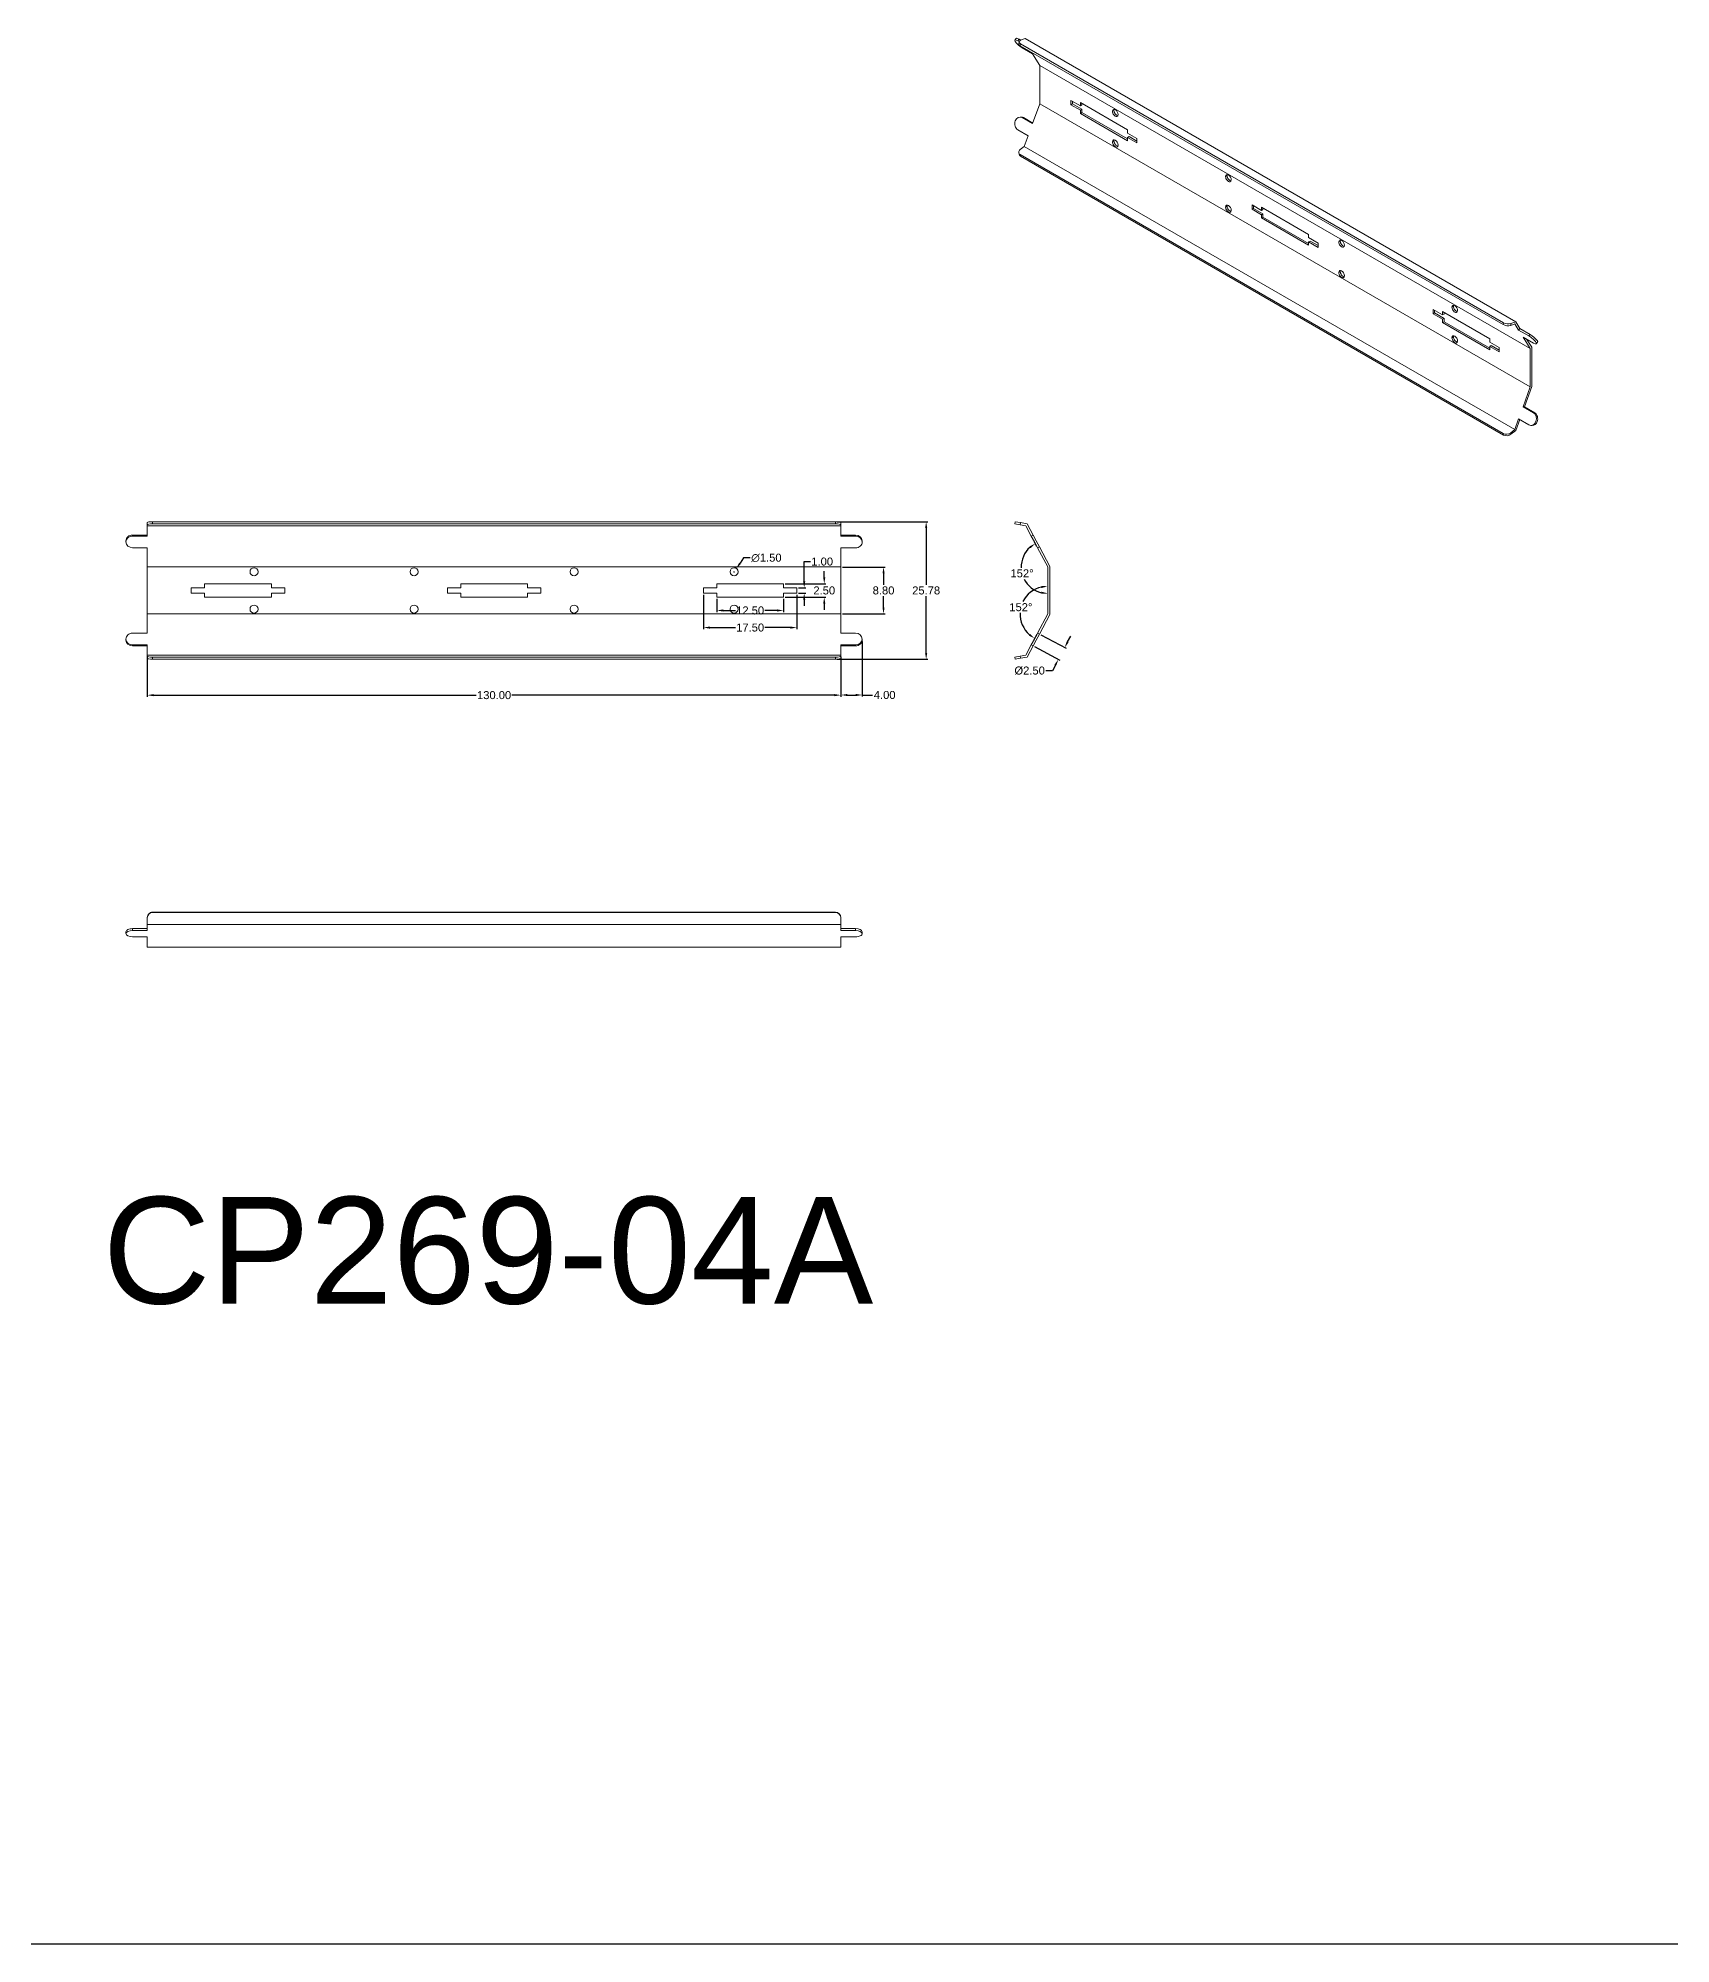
# Model space of a CAD drawing. Header units: millimetres. Extents: x 1920 to 4820, y 310 to 2320.
# Drawn here: x 4117.9 to 4423.9, y 1790 to 2147.2 of the extents above; entities that cross this region are included whole.
import ezdxf

# ---------------------------------------------------------------- set-up
doc = ezdxf.new("R2010")
doc.units = ezdxf.units.MM
doc.layers.add('core', color=7, linetype='Continuous', lineweight=20)
doc.layers.add('dim', color=82, linetype='Continuous', lineweight=9)
doc.styles.get("Standard").update_dxf_attribs({"font": 'arial.ttf'})
doc.dimstyles.new('副本 Standard', dxfattribs={"dimscale": 0.6, "dimtxt": 0.18, "dimasz": 0.18, "dimexe": 0.18, "dimexo": 0.0625, "dimgap": 0.09, "dimtad": 0, "dimtih": 1, "dimtoh": 1, "dimzin": 0, "dimdsep": 46, "dimtxsty": 'Standard', "dimcen": 0.09, "dimadec": 0, "dimazin": 0, "dimtfac": 1, "dimtofl": 0, "dimtmove": 0, "dimatfit": 3, "dimfxl": 0, "dimtolj": 1, "dimtzin": 0, "dimarcsym": 0})

# ---------------------------------------------------------------- blocks, each defined once
blk = doc.blocks.new('*D91')
at = {"layer": 'Defpoints', "color": 0, "transparency": 16777216}
for p in [(4268.36, 2048.06), (4268.36, 2039.26), (4276.36, 2039.26)]:
    blk.add_point(p, dxfattribs=at)
at = {"layer": 'dim', "color": 0, "lineweight": -2, "transparency": 16777216}
for p, q in [((4268.66, 2048.06), (4276.66, 2048.06)), ((4276.36, 2046.86), (4276.36, 2044.73)), ((4276.36, 2040.46), (4276.36, 2042.6)), ((4268.66, 2039.26), (4276.66, 2039.26))]:
    blk.add_line(p, q, dxfattribs=at)
at = {"layer": 'dim', "color": 0, "transparency": 16777216}
for points in [[(4276.16, 2046.86), (4276.56, 2046.86), (4276.36, 2048.06)], [(4276.16, 2040.46), (4276.56, 2040.46), (4276.36, 2039.26)]]:
    blk.add_solid(points, dxfattribs=at)
at = {"layer": 'dim', "color": 0, "transparency": 16777216, "insert": (4276.36, 2043.66), "char_height": 1.5, "attachment_point": 5}
blk.add_mtext('\\A1;8.80', dxfattribs=at)
blk = doc.blocks.new('*D92')
at = {"layer": 'Defpoints', "color": 0, "transparency": 16777216}
for p in [(4267.36, 2056.55), (4267.36, 2030.77), (4284.35, 2030.77)]:
    blk.add_point(p, dxfattribs=at)
at = {"layer": 'dim', "color": 0, "lineweight": -2, "transparency": 16777216}
for p, q in [((4267.66, 2056.55), (4284.65, 2056.55)), ((4284.35, 2055.35), (4284.35, 2044.73)), ((4284.35, 2031.97), (4284.35, 2042.6)), ((4267.66, 2030.77), (4284.65, 2030.77))]:
    blk.add_line(p, q, dxfattribs=at)
at = {"layer": 'dim', "color": 0, "transparency": 16777216}
for points in [[(4284.15, 2055.35), (4284.55, 2055.35), (4284.35, 2056.55)], [(4284.15, 2031.97), (4284.55, 2031.97), (4284.35, 2030.77)]]:
    blk.add_solid(points, dxfattribs=at)
at = {"layer": 'dim', "color": 0, "transparency": 16777216, "insert": (4284.35, 2043.66), "char_height": 1.5, "attachment_point": 5}
blk.add_mtext('\\A1;25.78', dxfattribs=at)
blk = doc.blocks.new('*D93')
at = {"layer": 'Defpoints', "color": 0, "transparency": 16777216}
for p in [(4138.36, 2031.53), (4268.36, 2031.53), (4268.36, 2024.04)]:
    blk.add_point(p, dxfattribs=at)
at = {"layer": 'dim', "color": 0, "lineweight": -2, "transparency": 16777216}
for p, q in [((4138.36, 2031.23), (4138.36, 2023.74)), ((4268.36, 2031.23), (4268.36, 2023.74)), ((4139.56, 2024.04), (4200.02, 2024.04)), ((4267.16, 2024.04), (4206.7, 2024.04))]:
    blk.add_line(p, q, dxfattribs=at)
at = {"layer": 'dim', "color": 0, "transparency": 16777216}
for points in [[(4139.56, 2024.24), (4139.56, 2023.84), (4138.36, 2024.04)], [(4267.16, 2024.24), (4267.16, 2023.84), (4268.36, 2024.04)]]:
    blk.add_solid(points, dxfattribs=at)
at = {"layer": 'dim', "color": 0, "transparency": 16777216, "insert": (4203.36, 2024.04), "char_height": 1.5, "attachment_point": 5}
blk.add_mtext('\\A1;130.00', dxfattribs=at)
blk = doc.blocks.new('*D94')
at = {"layer": 'Defpoints', "color": 0, "transparency": 16777216}
for p in [(4272.36, 2034.37), (4268.36, 2031.53), (4268.36, 2024.07)]:
    blk.add_point(p, dxfattribs=at)
at = {"layer": 'dim', "color": 0, "lineweight": -2, "transparency": 16777216}
for p, q in [((4272.36, 2034.07), (4272.36, 2023.77)), ((4268.36, 2031.23), (4268.36, 2023.77)), ((4269.56, 2024.07), (4271.16, 2024.07)), ((4272.36, 2024.07), (4274.29, 2024.07))]:
    blk.add_line(p, q, dxfattribs=at)
at = {"layer": 'dim', "color": 0, "transparency": 16777216}
for points in [[(4269.56, 2024.27), (4269.56, 2023.87), (4268.36, 2024.07)], [(4271.16, 2024.27), (4271.16, 2023.87), (4272.36, 2024.07)]]:
    blk.add_solid(points, dxfattribs=at)
at = {"layer": 'dim', "color": 0, "transparency": 16777216, "insert": (4276.57, 2024.07), "char_height": 1.5, "attachment_point": 5}
blk.add_mtext('\\A1;4.00', dxfattribs=at)
blk = doc.blocks.new('*D95')
at = {"layer": 'Defpoints', "color": 0, "transparency": 16777216}
for p in [(4248.78, 2047.78), (4247.93, 2046.54)]:
    blk.add_point(p, dxfattribs=at)
at = {"layer": 'dim', "color": 0, "lineweight": -2, "transparency": 16777216}
for p, q in [((4248.3, 2047.16), (4248.41, 2047.16)), ((4248.36, 2047.11), (4248.36, 2047.22)), ((4250.14, 2049.76), (4249.46, 2048.77)), ((4251.34, 2049.76), (4250.14, 2049.76))]:
    blk.add_line(p, q, dxfattribs=at)
blk.add_arc((4248.36, 2047.16), 0.75, 22.9069, 78.4335, dxfattribs=at)
at = {"layer": 'dim', "color": 0, "transparency": 16777216}
blk.add_solid([(4249.3, 2048.88), (4249.63, 2048.66), (4248.78, 2047.78)], dxfattribs=at)
at = {"layer": 'dim', "color": 0, "transparency": 16777216, "insert": (4254.4, 2049.76), "char_height": 1.5, "attachment_point": 5}
blk.add_mtext('\\A1;∅1.50', dxfattribs=at)
blk = doc.blocks.new('*D96')
at = {"layer": 'Defpoints', "color": 0, "transparency": 16777216}
for p in [(4242.61, 2043.16), (4260.11, 2043.16), (4260.11, 2036.71)]:
    blk.add_point(p, dxfattribs=at)
at = {"layer": 'dim', "color": 0, "lineweight": -2, "transparency": 16777216}
for p, q in [((4242.61, 2042.86), (4242.61, 2036.41)), ((4260.11, 2042.86), (4260.11, 2036.41)), ((4243.81, 2036.71), (4248.6, 2036.71)), ((4258.91, 2036.71), (4254.12, 2036.71))]:
    blk.add_line(p, q, dxfattribs=at)
at = {"layer": 'dim', "color": 0, "transparency": 16777216}
for points in [[(4243.81, 2036.91), (4243.81, 2036.51), (4242.61, 2036.71)], [(4258.91, 2036.91), (4258.91, 2036.51), (4260.11, 2036.71)]]:
    blk.add_solid(points, dxfattribs=at)
at = {"layer": 'dim', "color": 0, "transparency": 16777216, "insert": (4251.36, 2036.71), "char_height": 1.5, "attachment_point": 5}
blk.add_mtext('\\A1;17.50', dxfattribs=at)
blk = doc.blocks.new('*D97')
at = {"layer": 'Defpoints', "color": 0, "transparency": 16777216}
for p in [(4245.11, 2042.41), (4257.61, 2042.41), (4257.61, 2039.91)]:
    blk.add_point(p, dxfattribs=at)
at = {"layer": 'dim', "color": 0, "lineweight": -2, "transparency": 16777216}
for p, q in [((4245.11, 2042.11), (4245.11, 2039.61)), ((4246.31, 2039.91), (4248.6, 2039.91)), ((4256.41, 2039.91), (4254.12, 2039.91)), ((4257.61, 2042.11), (4257.61, 2039.61))]:
    blk.add_line(p, q, dxfattribs=at)
at = {"layer": 'dim', "color": 0, "transparency": 16777216}
for points in [[(4246.31, 2040.11), (4246.31, 2039.71), (4245.11, 2039.91)], [(4256.41, 2040.11), (4256.41, 2039.71), (4257.61, 2039.91)]]:
    blk.add_solid(points, dxfattribs=at)
at = {"layer": 'dim', "color": 0, "transparency": 16777216, "insert": (4251.36, 2039.91), "char_height": 1.5, "attachment_point": 5}
blk.add_mtext('\\A1;12.50', dxfattribs=at)
blk = doc.blocks.new('*D98')
at = {"layer": 'Defpoints', "color": 0, "transparency": 16777216}
for p in [(4257.61, 2044.91), (4257.61, 2042.41), (4265.25, 2042.41)]:
    blk.add_point(p, dxfattribs=at)
at = {"layer": 'dim', "color": 0, "lineweight": -2, "transparency": 16777216}
for p, q in [((4265.25, 2046.11), (4265.25, 2047.31)), ((4257.91, 2044.91), (4265.54, 2044.91)), ((4257.91, 2042.41), (4265.54, 2042.41)), ((4265.25, 2041.21), (4265.25, 2040.01))]:
    blk.add_line(p, q, dxfattribs=at)
at = {"layer": 'dim', "color": 0, "transparency": 16777216}
for points in [[(4265.05, 2046.11), (4265.45, 2046.11), (4265.25, 2044.91)], [(4265.05, 2041.21), (4265.45, 2041.21), (4265.25, 2042.41)]]:
    blk.add_solid(points, dxfattribs=at)
at = {"layer": 'dim', "color": 0, "transparency": 16777216, "insert": (4265.25, 2043.66), "char_height": 1.5, "attachment_point": 5}
blk.add_mtext('\\A1;2.50', dxfattribs=at)
blk = doc.blocks.new('*D99')
at = {"layer": 'Defpoints', "color": 0, "transparency": 16777216}
for p in [(4260.11, 2044.16), (4260.11, 2043.16), (4261.49, 2043.16)]:
    blk.add_point(p, dxfattribs=at)
at = {"layer": 'dim', "color": 0, "lineweight": -2, "transparency": 16777216}
for p, q in [((4261.49, 2045.36), (4261.49, 2049.07)), ((4261.49, 2049.07), (4262.69, 2049.07)), ((4260.41, 2044.16), (4261.79, 2044.16)), ((4260.41, 2043.16), (4261.79, 2043.16)), ((4261.49, 2041.96), (4261.49, 2040.76))]:
    blk.add_line(p, q, dxfattribs=at)
at = {"layer": 'dim', "color": 0, "transparency": 16777216}
for points in [[(4261.29, 2045.36), (4261.69, 2045.36), (4261.49, 2044.16)], [(4261.29, 2041.96), (4261.69, 2041.96), (4261.49, 2043.16)]]:
    blk.add_solid(points, dxfattribs=at)
at = {"layer": 'dim', "color": 0, "transparency": 16777216, "insert": (4264.86, 2049.07), "char_height": 1.5, "attachment_point": 5}
blk.add_mtext('\\A1;1.00', dxfattribs=at)
blk = doc.blocks.new('*D100')
at = {"layer": 'Defpoints', "color": 0, "transparency": 16777216}
for p in [(4305.22, 2051.66), (4302.27, 2049.04), (4307.14, 2048.06), (4307.14, 2048.06), (4307.14, 2039.26)]:
    blk.add_point(p, dxfattribs=at)
at = {"layer": 'dim', "color": 0, "lineweight": -2, "transparency": 16777216}
blk.add_line((4305.08, 2051.93), (4304.66, 2052.71), dxfattribs=at)
for start, end in [(131.8772, 181.5672), (207.1611, 256.1228)]:
    blk.add_arc((4307.14, 2048.06), 4.97, start, end, dxfattribs=at)
at = {"layer": 'dim', "color": 0, "transparency": 16777216}
for points in [[(4303.71, 2051.92), (4303.94, 2051.6), (4304.8, 2052.45)], [(4305.97, 2043.44), (4305.92, 2043.04), (4307.14, 2043.1)]]:
    blk.add_solid(points, dxfattribs=at)
at = {"layer": 'dim', "color": 0, "transparency": 16777216, "insert": (4302.32, 2046.86), "char_height": 1.5, "attachment_point": 5}
blk.add_mtext('\\A1;152°', dxfattribs=at)
blk = doc.blocks.new('*D101')
at = {"layer": 'Defpoints', "color": 0, "transparency": 16777216}
for p in [(4307.14, 2048.06), (4303.13, 2042.55), (4307.14, 2039.26), (4307.14, 2039.26), (4305.22, 2035.66)]:
    blk.add_point(p, dxfattribs=at)
at = {"layer": 'dim', "color": 0, "lineweight": -2, "transparency": 16777216}
blk.add_line((4305.08, 2035.4), (4304.56, 2034.42), dxfattribs=at)
for start, end in [(103.2875, 153.4218), (177.9126, 228.7125)]:
    blk.add_arc((4307.14, 2039.26), 5.19, start, end, dxfattribs=at)
at = {"layer": 'dim', "color": 0, "transparency": 16777216}
for points in [[(4305.92, 2044.51), (4305.97, 2044.11), (4307.14, 2044.45)], [(4303.83, 2035.53), (4303.6, 2035.2), (4304.7, 2034.68)]]:
    blk.add_solid(points, dxfattribs=at)
at = {"layer": 'dim', "color": 0, "transparency": 16777216, "insert": (4302.1, 2040.52), "char_height": 1.5, "attachment_point": 5}
blk.add_mtext('\\A1;152°', dxfattribs=at)
blk = doc.blocks.new('*D102')
at = {"layer": 'Defpoints', "color": 0, "transparency": 16777216}
for p in [(4304.4, 2033.27), (4305.58, 2035.47), (4309.14, 2030.75)]:
    blk.add_point(p, dxfattribs=at)
at = {"layer": 'dim', "color": 0, "lineweight": -2, "transparency": 16777216}
for p, q in [((4304.67, 2033.13), (4309.4, 2030.61)), ((4305.84, 2035.33), (4310.57, 2032.82)), ((4310.87, 2034.02), (4311.44, 2035.08)), ((4308.57, 2029.69), (4308.01, 2028.63)), ((4308.01, 2028.63), (4306.81, 2028.63))]:
    blk.add_line(p, q, dxfattribs=at)
at = {"layer": 'dim', "color": 0, "transparency": 16777216}
for points in [[(4310.7, 2034.11), (4311.05, 2033.92), (4310.31, 2032.96)], [(4308.4, 2029.78), (4308.75, 2029.6), (4309.14, 2030.75)]]:
    blk.add_solid(points, dxfattribs=at)
at = {"layer": 'dim', "color": 0, "transparency": 16777216, "insert": (4303.75, 2028.63), "char_height": 1.5, "attachment_point": 5}
blk.add_mtext('\\A1;%%c2.50', dxfattribs=at)

msp = doc.modelspace()

# ---------------------------------------------------------------- linework, layer by layer
msp.add_line((1920, 1790), (4730, 1790))
at = {"layer": 'core'}
for p, q in [((4301.236, 2147.113), (4300.986, 2146.816)), ((4301.778, 2146.971), (4301.529, 2146.674)), ((4302.091, 2146.791), (4301.778, 2146.971)), ((4302.934, 2147.106), (4302.04, 2146.772)), ((4302.934, 2147.106), (4394.858, 2094.034)), ((4301.764, 2146.538), (4301.529, 2146.674)), ((4301.756, 2146.503), (4301.707, 2146.153)), ((4302.05, 2146.104), (4302.001, 2145.754)), ((4302.001, 2145.754), (4392.511, 2093.498)), ((4302.05, 2146.104), (4392.56, 2093.848)), ((4304.303, 2144.228), (4302.359, 2145.351)), ((4304.303, 2144.228), (4305.657, 2142.07)), ((4305.657, 2142.07), (4305.657, 2134.885)), ((4305.657, 2142.07), (4397.58, 2088.998)), ((4305.657, 2134.885), (4304.303, 2131.164)), ((4305.657, 2134.885), (4397.58, 2081.812)), ((4311.49, 2134.701), (4311.49, 2135.518)), ((4311.49, 2135.518), (4313.258, 2134.497)), ((4311.773, 2134.864), (4311.49, 2134.701)), ((4311.49, 2134.701), (4313.258, 2133.681)), ((4311.773, 2134.864), (4311.773, 2135.354)), ((4311.773, 2134.864), (4313.541, 2133.844)), ((4313.258, 2134.497), (4313.258, 2135.109)), ((4313.258, 2135.109), (4322.097, 2130.006)), ((4313.541, 2134.66), (4313.258, 2134.497)), ((4313.541, 2133.844), (4313.258, 2133.681)), ((4313.258, 2133.068), (4313.258, 2133.681)), ((4313.541, 2133.231), (4313.258, 2133.068)), ((4322.097, 2127.965), (4313.258, 2133.068)), ((4313.541, 2134.66), (4313.541, 2134.946)), ((4313.541, 2133.231), (4313.541, 2133.844)), ((4322.097, 2128.292), (4313.541, 2133.231)), ((4319.551, 2133.64), (4319.268, 2133.476)), ((4303.473, 2128.883), (4301.529, 2130.005)), ((4302.239, 2132.386), (4301.989, 2132.395)), ((4304.303, 2131.164), (4302.359, 2132.287)), ((4302.608, 2132.278), (4302.359, 2132.287)), ((4304.344, 2131.276), (4302.608, 2132.278)), ((4303.473, 2128.883), (4302.749, 2126.892)), ((4322.097, 2130.006), (4322.097, 2129.394)), ((4322.097, 2129.394), (4323.865, 2128.373)), ((4301.711, 2125.726), (4301.76, 2125.433)), ((4302.749, 2126.892), (4301.99, 2126.3)), ((4302.001, 2125.348), (4302.05, 2125.054)), ((4302.001, 2125.348), (4392.511, 2073.092)), ((4302.749, 2126.892), (4394.673, 2073.82)), ((4319.551, 2127.924), (4319.268, 2127.761)), ((4322.38, 2128.741), (4322.097, 2128.577)), ((4323.865, 2127.557), (4322.097, 2128.577)), ((4322.097, 2128.577), (4322.097, 2127.965)), ((4323.865, 2127.883), (4322.38, 2128.741)), ((4323.865, 2128.373), (4323.865, 2127.557)), ((4302.05, 2125.054), (4392.56, 2072.798)), ((4340.764, 2121.392), (4340.482, 2121.229)), ((4340.764, 2115.677), (4340.482, 2115.513)), ((4345.431, 2115.105), (4345.431, 2115.922)), ((4345.431, 2115.922), (4347.199, 2114.901)), ((4345.714, 2115.269), (4345.431, 2115.105)), ((4347.199, 2114.085), (4345.431, 2115.105)), ((4345.714, 2115.269), (4345.714, 2115.758)), ((4347.482, 2114.248), (4345.714, 2115.269)), ((4347.199, 2114.901), (4347.199, 2115.513)), ((4347.199, 2115.513), (4356.038, 2110.41)), ((4347.482, 2115.064), (4347.199, 2114.901)), ((4347.482, 2115.064), (4347.482, 2115.35)), ((4347.482, 2114.248), (4347.199, 2114.085)), ((4347.199, 2113.472), (4347.199, 2114.085)), ((4347.482, 2113.636), (4347.199, 2113.472)), ((4356.038, 2108.369), (4347.199, 2113.472)), ((4347.482, 2113.636), (4347.482, 2114.248)), ((4356.038, 2108.696), (4347.482, 2113.636)), ((4356.038, 2110.41), (4356.038, 2109.798)), ((4356.038, 2109.798), (4357.806, 2108.777)), ((4356.321, 2109.145), (4356.038, 2108.982)), ((4357.806, 2107.961), (4356.038, 2108.982)), ((4356.038, 2108.982), (4356.038, 2108.369)), ((4357.806, 2108.287), (4356.321, 2109.145)), ((4357.806, 2108.777), (4357.806, 2107.961)), ((4361.978, 2109.145), (4361.695, 2108.982)), ((4361.978, 2103.429), (4361.695, 2103.266)), ((4383.191, 2096.897), (4382.908, 2096.734)), ((4379.372, 2095.509), (4379.372, 2096.326)), ((4379.372, 2096.326), (4381.14, 2095.305)), ((4379.655, 2095.673), (4379.372, 2095.509)), ((4381.14, 2094.489), (4379.372, 2095.509)), ((4379.655, 2095.673), (4379.655, 2096.163)), ((4381.423, 2094.652), (4379.655, 2095.673)), ((4381.14, 2095.305), (4381.14, 2095.918)), ((4381.14, 2095.918), (4389.979, 2090.814)), ((4381.423, 2095.468), (4381.14, 2095.305)), ((4381.423, 2094.652), (4381.14, 2094.489)), ((4381.14, 2093.876), (4381.14, 2094.489)), ((4381.423, 2094.04), (4381.14, 2093.876)), ((4389.979, 2088.773), (4381.14, 2093.876)), ((4381.423, 2095.468), (4381.423, 2095.754)), ((4381.423, 2094.04), (4381.423, 2094.652)), ((4389.979, 2089.1), (4381.423, 2094.04)), ((4392.511, 2093.498), (4392.56, 2093.848)), ((4393.914, 2093.35), (4393.963, 2093.7)), ((4394.673, 2093.633), (4393.914, 2093.35)), ((4393.963, 2093.7), (4394.858, 2094.034)), ((4395.397, 2092.479), (4394.673, 2093.633)), ((4394.858, 2094.034), (4395.647, 2092.776)), ((4383.191, 2091.182), (4382.908, 2091.019)), ((4389.979, 2090.814), (4389.979, 2090.202)), ((4391.747, 2089.181), (4389.979, 2090.202)), ((4390.262, 2089.549), (4389.979, 2089.386)), ((4391.747, 2088.692), (4390.262, 2089.549)), ((4395.647, 2092.776), (4395.397, 2092.479)), ((4395.397, 2092.479), (4397.342, 2091.356)), ((4395.647, 2092.776), (4397.591, 2091.654)), ((4397.58, 2088.998), (4396.227, 2091.156)), ((4396.227, 2091.156), (4398.172, 2090.033)), ((4396.911, 2090.761), (4397.863, 2089.243)), ((4397.342, 2091.356), (4397.591, 2091.654)), ((4398.714, 2089.891), (4398.964, 2090.189)), ((4391.747, 2088.365), (4389.979, 2089.386)), ((4389.979, 2089.386), (4389.979, 2088.773)), ((4391.747, 2089.181), (4391.747, 2088.365)), ((4397.58, 2088.998), (4397.58, 2081.812)), ((4397.863, 2081.894), (4397.863, 2089.243)), ((4396.227, 2078.092), (4397.58, 2081.812)), ((4397.863, 2081.894), (4396.477, 2078.083)), ((4394.673, 2073.82), (4395.397, 2075.81)), ((4395.606, 2075.69), (4394.858, 2073.633)), ((4395.397, 2075.81), (4397.342, 2074.688)), ((4396.227, 2078.092), (4398.172, 2076.969)), ((4396.477, 2078.083), (4396.227, 2078.092)), ((4396.477, 2078.083), (4398.421, 2076.96)), ((4398.172, 2076.969), (4398.421, 2076.96)), ((4392.56, 2072.798), (4392.511, 2073.092)), ((4393.914, 2073.227), (4394.673, 2073.82)), ((4393.963, 2072.934), (4393.914, 2073.227)), ((4394.858, 2073.633), (4393.963, 2072.934)), ((4397.711, 2074.579), (4397.961, 2074.57)), ((4138.358, 2054.057), (4135.608, 2054.057)), ((4135.608, 2054.057), (4135.608, 2053.869)), ((4138.358, 2053.869), (4135.608, 2053.869)), ((4138.358, 2056.378), (4138.358, 2055.984)), ((4138.358, 2055.984), (4138.358, 2055.795)), ((4138.358, 2055.795), (4268.358, 2055.795)), ((4138.358, 2055.795), (4138.358, 2053.869)), ((4139.358, 2056.552), (4267.358, 2056.552)), ((4139.358, 2056.552), (4139.358, 2056.158)), ((4139.358, 2056.158), (4267.358, 2056.158)), ((4267.358, 2056.158), (4267.358, 2056.552)), ((4268.358, 2055.984), (4268.358, 2056.378)), ((4268.358, 2055.795), (4268.358, 2055.984)), ((4268.358, 2053.869), (4268.358, 2055.795)), ((4268.358, 2054.057), (4271.108, 2054.057)), ((4268.358, 2053.869), (4271.108, 2053.869)), ((4271.108, 2053.869), (4271.108, 2054.057)), ((4300.967, 2056.158), (4301.037, 2056.552)), ((4300.967, 2056.158), (4301.952, 2055.984)), ((4302.021, 2056.378), (4301.037, 2056.552)), ((4301.952, 2055.984), (4302.021, 2056.378)), ((4303.025, 2055.795), (4301.952, 2055.984)), ((4302.021, 2056.378), (4303.287, 2056.155)), ((4304.049, 2053.869), (4303.025, 2055.795)), ((4303.287, 2056.155), (4304.402, 2054.057)), ((4304.049, 2053.869), (4304.402, 2054.057)), ((4304.049, 2053.869), (4304.636, 2052.766)), ((4304.989, 2052.953), (4304.402, 2054.057)), ((4134.358, 2052.953), (4134.358, 2052.766)), ((4138.358, 2051.662), (4135.608, 2051.662)), ((4138.358, 2051.662), (4138.358, 2048.062)), ((4268.358, 2048.062), (4268.358, 2051.662)), ((4268.358, 2051.662), (4271.108, 2051.662)), ((4272.358, 2052.766), (4272.358, 2052.953)), ((4304.636, 2052.766), (4305.223, 2051.662)), ((4305.576, 2051.85), (4304.989, 2052.953)), ((4305.576, 2051.85), (4305.223, 2051.662)), ((4307.137, 2048.062), (4305.223, 2051.662)), ((4305.576, 2051.85), (4307.537, 2048.162)), ((4138.358, 2048.062), (4138.358, 2039.262)), ((4138.358, 2048.062), (4268.358, 2048.062)), ((4268.358, 2048.062), (4268.358, 2039.262)), ((4307.137, 2048.062), (4307.137, 2039.262)), ((4307.537, 2039.162), (4307.537, 2048.162)), ((4146.608, 2043.162), (4146.608, 2044.162)), ((4146.608, 2044.162), (4149.108, 2044.162)), ((4146.608, 2043.162), (4149.108, 2043.162)), ((4149.108, 2044.162), (4149.108, 2044.912)), ((4149.108, 2044.912), (4161.608, 2044.912)), ((4149.108, 2042.412), (4149.108, 2043.162)), ((4161.608, 2044.912), (4161.608, 2044.162)), ((4161.608, 2044.162), (4164.108, 2044.162)), ((4164.108, 2043.162), (4161.608, 2043.162)), ((4161.608, 2043.162), (4161.608, 2042.412)), ((4164.108, 2044.162), (4164.108, 2043.162)), ((4194.608, 2043.162), (4194.608, 2044.162)), ((4194.608, 2044.162), (4197.108, 2044.162)), ((4197.108, 2043.162), (4194.608, 2043.162)), ((4197.108, 2044.162), (4197.108, 2044.912)), ((4197.108, 2044.912), (4209.608, 2044.912)), ((4197.108, 2042.412), (4197.108, 2043.162)), ((4209.608, 2044.912), (4209.608, 2044.162)), ((4209.608, 2044.162), (4212.108, 2044.162)), ((4212.108, 2043.162), (4209.608, 2043.162)), ((4209.608, 2043.162), (4209.608, 2042.412)), ((4212.108, 2044.162), (4212.108, 2043.162)), ((4242.608, 2043.162), (4242.608, 2044.162)), ((4242.608, 2044.162), (4245.108, 2044.162)), ((4245.108, 2043.162), (4242.608, 2043.162)), ((4245.108, 2044.162), (4245.108, 2044.912)), ((4245.108, 2044.912), (4257.608, 2044.912)), ((4245.108, 2042.412), (4245.108, 2043.162)), ((4257.608, 2044.912), (4257.608, 2044.162)), ((4260.108, 2044.162), (4257.608, 2044.162)), ((4260.108, 2043.162), (4257.608, 2043.162)), ((4257.608, 2043.162), (4257.608, 2042.412)), ((4260.108, 2044.162), (4260.108, 2043.162)), ((4161.608, 2042.412), (4149.108, 2042.412)), ((4209.608, 2042.412), (4197.108, 2042.412)), ((4257.608, 2042.412), (4245.108, 2042.412)), ((4138.358, 2039.262), (4268.358, 2039.262)), ((4138.358, 2039.262), (4138.358, 2035.662)), ((4268.358, 2035.662), (4268.358, 2039.262)), ((4305.223, 2035.662), (4307.137, 2039.262)), ((4307.537, 2039.162), (4305.576, 2035.474)), ((4134.358, 2034.558), (4134.358, 2034.37)), ((4138.358, 2035.662), (4135.608, 2035.662)), ((4135.608, 2033.455), (4135.608, 2033.267)), ((4138.358, 2033.455), (4135.608, 2033.455)), ((4138.358, 2033.267), (4135.608, 2033.267)), ((4138.358, 2033.455), (4138.358, 2031.529)), ((4268.358, 2035.662), (4271.108, 2035.662)), ((4268.358, 2031.529), (4268.358, 2033.455)), ((4268.358, 2033.455), (4271.108, 2033.455)), ((4268.358, 2033.267), (4271.108, 2033.267)), ((4271.108, 2033.267), (4271.108, 2033.455)), ((4272.358, 2034.37), (4272.358, 2034.558)), ((4303.025, 2031.529), (4304.049, 2033.455)), ((4304.402, 2033.267), (4303.287, 2031.169)), ((4304.636, 2034.558), (4304.049, 2033.455)), ((4304.402, 2033.267), (4304.049, 2033.455)), ((4304.402, 2033.267), (4304.989, 2034.37)), ((4305.223, 2035.662), (4304.636, 2034.558)), ((4304.989, 2034.37), (4305.576, 2035.474)), ((4305.223, 2035.662), (4305.576, 2035.474)), ((4138.358, 2031.529), (4268.358, 2031.529)), ((4138.358, 2031.529), (4138.358, 2031.339)), ((4138.358, 2031.339), (4138.358, 2030.946)), ((4139.358, 2031.166), (4139.358, 2030.772)), ((4139.358, 2031.166), (4267.358, 2031.166)), ((4139.358, 2030.772), (4267.358, 2030.772)), ((4267.358, 2030.772), (4267.358, 2031.166)), ((4268.358, 2031.339), (4268.358, 2031.529)), ((4268.358, 2030.946), (4268.358, 2031.339)), ((4301.952, 2031.339), (4300.967, 2031.166)), ((4301.037, 2030.772), (4300.967, 2031.166)), ((4301.037, 2030.772), (4302.021, 2030.946)), ((4301.952, 2031.339), (4303.025, 2031.529)), ((4302.021, 2030.946), (4301.952, 2031.339)), ((4303.287, 2031.169), (4302.021, 2030.946)), ((4138.358, 1982.382), (4138.358, 1982.313)), ((4139.358, 1983.367), (4267.358, 1983.367)), ((4139.358, 1983.367), (4139.358, 1983.297)), ((4139.358, 1983.297), (4267.358, 1983.297)), ((4267.358, 1983.297), (4267.358, 1983.367)), ((4268.358, 1982.313), (4268.358, 1982.382)), ((4134.358, 1979.698), (4134.358, 1979.345)), ((4138.358, 1980.285), (4135.608, 1980.285)), ((4135.608, 1980.285), (4135.608, 1979.932)), ((4138.358, 1979.932), (4135.608, 1979.932)), ((4138.358, 1982.313), (4138.358, 1981.048)), ((4138.358, 1981.048), (4138.358, 1979.932)), ((4138.358, 1981.048), (4268.358, 1981.048)), ((4268.358, 1981.048), (4268.358, 1982.313)), ((4268.358, 1979.932), (4268.358, 1981.048)), ((4268.358, 1980.285), (4271.108, 1980.285)), ((4268.358, 1979.932), (4271.108, 1979.932)), ((4271.108, 1979.932), (4271.108, 1980.285)), ((4272.358, 1979.345), (4272.358, 1979.698)), ((4138.358, 1978.758), (4135.608, 1978.758)), ((4138.358, 1978.758), (4138.358, 1976.797)), ((4138.358, 1976.797), (4268.358, 1976.797)), ((4268.358, 1976.797), (4268.358, 1978.758)), ((4268.358, 1978.758), (4271.108, 1978.758))]:
    msp.add_line(p, q, dxfattribs=at)
for centre, start, end in [((4158.358, 2047.162), 0, 180), ((4158.358, 2047.162), 180, 0), ((4188.358, 2047.162), 0, 180), ((4188.358, 2047.162), 180, 0), ((4218.358, 2047.162), 0, 180), ((4218.358, 2047.162), 180, 0), ((4248.358, 2047.162), 0, 180), ((4248.358, 2047.162), 180, 0), ((4158.358, 2040.162), 0, 180), ((4158.358, 2040.162), 180, 0), ((4188.358, 2040.162), 0, 180), ((4188.358, 2040.162), 180, 0), ((4218.358, 2040.162), 0, 180), ((4218.358, 2040.162), 180, 0), ((4248.358, 2040.162), 0, 180), ((4248.358, 2040.162), 180, 0)]:
    msp.add_arc(centre, 0.75, start, end, dxfattribs=at)
for centre, major_axis, ratio, start_param, end_param in [((4301.944, 2146.012), (-0.957, 0.804), 0.2387205, 5.3490817, 6.919878), ((4302.193, 2146.31), (0.957, -0.804), 0.2387205, 2.207489, 3.1415729), ((4302.747, 2146.364), (0.99, -0.139), 0.4683232, 2.4294747, 4.0002711), ((4301.944, 2146.012), (-0.957, 0.804), 0.2387205, 0.6366927, 2.207489), ((4302.698, 2146.014), (-0.99, 0.139), 0.4683232, 0.0000175, 0.8586784), ((4301.944, 2131.146), (0.046, 1.249), 0.7808196, 5.8911159, 7.4619122), ((4319.799, 2133.17), (0.375, -0.65), 0.5773503, 0.7853982, 3.9269908), ((4319.799, 2133.17), (0.375, -0.65), 0.5773503, 3.9269908, 7.0685835), ((4320.082, 2133.334), (-0.375, 0.65), 0.5773503, 0.3866614, 0.7853982), ((4320.082, 2133.334), (-0.375, 0.65), 0.5773503, 0.7853982, 2.7548829), ((4301.944, 2131.146), (0.046, 1.249), 0.7808196, 1.1787269, 2.7495233), ((4302.193, 2131.137), (-0.046, -1.249), 0.7808196, 2.7495233, 3.1416087), ((4302.698, 2125.891), (0.986, 0.165), 0.6688348, 2.2523049, 3.8231013), ((4302.747, 2125.598), (-0.986, -0.165), 0.6688348, 6.2831651, 6.9646939), ((4319.799, 2127.455), (0.375, -0.65), 0.5773503, 0.7853982, 3.9269908), ((4319.799, 2127.455), (0.375, -0.65), 0.5773503, 3.9269908, 7.0685835), ((4320.082, 2127.618), (-0.375, 0.65), 0.5773503, 0.3866614, 0.7853982), ((4320.082, 2127.618), (-0.375, 0.65), 0.5773503, 0.7853982, 2.7548829), ((4341.012, 2120.923), (0.375, -0.65), 0.5773503, 0.7853982, 3.9269908), ((4341.012, 2120.923), (0.375, -0.65), 0.5773503, 3.9269908, 7.0685835), ((4341.295, 2121.086), (-0.375, 0.65), 0.5773503, 0.3866614, 0.7853982), ((4341.295, 2121.086), (-0.375, 0.65), 0.5773503, 0.7853982, 2.7548829), ((4341.012, 2115.207), (0.375, -0.65), 0.5773503, 0.7853982, 3.9269908), ((4341.012, 2115.207), (0.375, -0.65), 0.5773503, 3.9269908, 7.0685835), ((4341.295, 2115.371), (-0.375, 0.65), 0.5773503, 0.3866614, 0.7853982), ((4341.295, 2115.371), (-0.375, 0.65), 0.5773503, 0.7853982, 2.7548829), ((4362.225, 2108.675), (0.375, -0.65), 0.5773503, 0.7853982, 3.9269908), ((4362.225, 2108.675), (0.375, -0.65), 0.5773503, 3.9269908, 7.0685835), ((4362.508, 2108.839), (-0.375, 0.65), 0.5773503, 0.3866614, 0.7853982), ((4362.508, 2108.839), (-0.375, 0.65), 0.5773503, 0.7853982, 2.7548829), ((4362.225, 2102.96), (0.375, -0.65), 0.5773503, 0.7853982, 3.9269908), ((4362.225, 2102.96), (0.375, -0.65), 0.5773503, 3.9269908, 7.0685835), ((4362.508, 2103.123), (-0.375, 0.65), 0.5773503, 0.3866614, 0.7853982), ((4362.508, 2103.123), (-0.375, 0.65), 0.5773503, 0.7853982, 2.7548829), ((4383.438, 2096.428), (0.375, -0.65), 0.5773503, 0.7853982, 3.9269908), ((4383.438, 2096.428), (0.375, -0.65), 0.5773503, 3.9269908, 7.0685835), ((4383.721, 2096.591), (-0.375, 0.65), 0.5773503, 0.3866614, 0.7853982), ((4383.721, 2096.591), (-0.375, 0.65), 0.5773503, 0.7853982, 2.7548829), ((4393.207, 2093.758), (-0.99, 0.139), 0.4683232, 0.8586784, 2.4294747), ((4393.256, 2094.108), (0.99, -0.139), 0.4683232, 4.0002711, 5.5710674), ((4383.438, 2090.712), (0.375, -0.65), 0.5773503, 0.7853982, 3.9269908), ((4383.438, 2090.712), (0.375, -0.65), 0.5773503, 3.9269908, 7.0685835), ((4383.721, 2090.876), (-0.375, 0.65), 0.5773503, 0.3866614, 0.7853982), ((4383.721, 2090.876), (-0.375, 0.65), 0.5773503, 0.7853982, 2.7548829), ((4397.757, 2090.695), (-0.957, 0.804), 0.2387205, 3.7782853, 5.3490817), ((4398.006, 2090.992), (0.957, -0.804), 0.2387205, 0.6366927, 2.207489), ((4397.757, 2090.695), (-0.957, 0.804), 0.2387205, 2.207489, 3.7782853), ((4398.006, 2090.992), (0.957, -0.804), 0.2387205, 6.283165, 6.919878), ((4397.757, 2075.828), (0.046, 1.249), 0.7808196, 2.7495233, 4.3203196), ((4398.006, 2075.819), (-0.046, -1.249), 0.7808196, 0.0000156, 1.1787269), ((4397.757, 2075.828), (0.046, 1.249), 0.7808196, 4.3203196, 5.8911159), ((4398.006, 2075.819), (-0.046, -1.249), 0.7808196, 1.1787269, 2.7495233), ((4393.207, 2073.636), (0.986, 0.165), 0.6688348, 3.8231013, 5.3938976), ((4393.256, 2073.342), (-0.986, -0.165), 0.6688348, 0.6815086, 2.2523049), ((4135.608, 2052.953), (1.25, 0), 0.8829476, 1.5707963, 3.1415927), ((4135.608, 2052.766), (-1.25, 0), 0.8829476, 4.712389, 6.2831853), ((4139.358, 2056.378), (1, 0), 0.1736482, 1.5707963, 3.1415927), ((4139.358, 2055.984), (-1, 0), 0.1736482, 4.712389, 6.2831853), ((4267.358, 2056.378), (1, 0), 0.1736482, 0, 1.5707963), ((4267.358, 2055.984), (-1, 0), 0.1736482, 3.1415927, 4.712389), ((4271.108, 2052.953), (1.25, 0), 0.8829476, 0, 1.5707963), ((4271.108, 2052.766), (-1.25, 0), 0.8829476, 3.1415927, 4.712389), ((4135.608, 2052.766), (-1.25, 0), 0.8829476, 0, 1.5707963), ((4271.108, 2052.766), (-1.25, 0), 0.8829476, 1.5707963, 3.1415927), ((4135.608, 2034.558), (1.25, 0), 0.8829476, 1.5707963, 3.1415927), ((4135.608, 2034.558), (1.25, 0), 0.8829476, 3.1415927, 4.712389), ((4135.608, 2034.37), (-1.25, 0), 0.8829476, 0, 1.5707963), ((4271.108, 2034.558), (1.25, 0), 0.8829476, 0, 1.5707963), ((4271.108, 2034.558), (1.25, 0), 0.8829476, 4.712389, 6.2831853), ((4271.108, 2034.37), (-1.25, 0), 0.8829476, 1.5707963, 3.1415927), ((4139.358, 2031.339), (1, 0), 0.1736482, 3.1415927, 4.712389), ((4139.358, 2030.946), (-1, 0), 0.1736482, 0, 1.5707963), ((4267.358, 2031.339), (1, 0), 0.1736482, 4.712389, 6.2831853), ((4267.358, 2030.946), (-1, 0), 0.1736482, 1.5707963, 3.1415927), ((4139.358, 1982.382), (1, 0), 0.9848078, 1.5707963, 3.1415927), ((4139.358, 1982.313), (-1, 0), 0.9848078, 4.712389, 6.2831853), ((4267.358, 1982.382), (1, 0), 0.9848078, 0, 1.5707963), ((4267.358, 1982.313), (-1, 0), 0.9848078, 3.1415927, 4.712389), ((4135.608, 1979.698), (1.25, 0), 0.4694716, 1.5707963, 3.1415927), ((4135.608, 1979.345), (-1.25, 0), 0.4694716, 4.712389, 6.2831853), ((4135.608, 1979.345), (-1.25, 0), 0.4694716, 0, 1.5707963), ((4271.108, 1979.698), (1.25, 0), 0.4694716, 0, 1.5707963), ((4271.108, 1979.345), (-1.25, 0), 0.4694716, 3.1415927, 4.712389), ((4271.108, 1979.345), (-1.25, 0), 0.4694716, 1.5707963, 3.1415927)]:
    msp.add_ellipse(centre, major_axis=major_axis, ratio=ratio, start_param=start_param, end_param=end_param, dxfattribs=at)

# ---------------------------------------------------------------- texts
at = {"color": 2, "insert": (4130, 1930), "char_height": 20, "attachment_point": 1}
msp.add_mtext_dynamic_manual_height_columns('CP269-04A', width=249.96032, gutter_width=12.5, heights=[0], dxfattribs=at)

# ---------------------------------------------------------------- dimensions: what is measured, and where the dimension line sits
at = {"layer": 'dim'}
for base, p1, p2, picture, middle in [((4284.35, 2030.772), (4267.358, 2056.552), (4267.358, 2030.772), '*D92', (4284.35, 2043.662)), ((4265.245, 2042.412), (4257.608, 2044.912), (4257.608, 2042.412), '*D98', (4265.245, 2043.662)), ((4276.364, 2039.262), (4268.358, 2048.062), (4268.358, 2039.262), '*D91', (4276.364, 2043.662))]:
    dim = msp.add_linear_dim(base=base, p1=p1, p2=p2, angle=90, dimstyle='副本 Standard', override={"dimtxt": 2.5, "dimasz": 2, "dimexe": 0.49975, "dimexo": 0.49975, "dimgap": 0.49975}, dxfattribs=at)
    dim.commit()
    dim.dimension.update_dxf_attribs({"geometry": picture, "text_midpoint": middle})
dim = msp.add_diameter_dim_2p(p1=(4247.933, 2046.544), p2=(4248.782, 2047.78), dimstyle='副本 Standard', override={"dimtxt": 2.5, "dimasz": 2, "dimexe": 0.49975, "dimexo": 0.49975, "dimgap": 0.49975}, dxfattribs=at)
dim.commit()
dim.dimension.update_dxf_attribs({"geometry": '*D95', "text_midpoint": (4254.402, 2049.759)})
for base, line1, line2, picture, middle in [((4302.267, 2049.038), ((4307.137, 2048.062), (4307.137, 2039.262)), ((4307.137, 2048.062), (4305.223, 2051.662)), '*D100', (4302.317, 2046.861)), ((4303.125, 2042.549), ((4305.223, 2035.662), (4307.137, 2039.262)), ((4307.137, 2048.062), (4307.137, 2039.262)), '*D101', (4302.105, 2040.516))]:
    dim = msp.add_angular_dim_2l(base=base, line1=line1, line2=line2, dimstyle='副本 Standard', override={"dimtxt": 2.5, "dimasz": 2, "dimexe": 0.49975, "dimexo": 0.49975, "dimgap": 0.49975}, dxfattribs=at)
    dim.commit()
    dim.dimension.update_dxf_attribs({"geometry": picture, "text_midpoint": middle})
dim = msp.add_linear_dim(base=(4261.49, 2043.162), p1=(4260.108, 2044.162), p2=(4260.108, 2043.162), angle=90, dimstyle='副本 Standard', override={"dimtxt": 2.5, "dimasz": 2, "dimexe": 0.49975, "dimexo": 0.49975, "dimgap": 0.49975}, dxfattribs=at)
dim.commit()
dim.dimension.update_dxf_attribs({"geometry": '*D99', "text_midpoint": (4264.865, 2049.069), "dimtype": 160})
for base, p1, p2, picture, middle in [((4260.108, 2036.706), (4242.608, 2043.162), (4260.108, 2043.162), '*D96', (4251.358, 2036.706)), ((4257.608, 2039.913), (4245.108, 2042.412), (4257.608, 2042.412), '*D97', (4251.358, 2039.913)), ((4268.358, 2024.038), (4138.358, 2031.529), (4268.358, 2031.529), '*D93', (4203.358, 2024.038))]:
    dim = msp.add_linear_dim(base=base, p1=p1, p2=p2, dimstyle='副本 Standard', override={"dimtxt": 2.5, "dimasz": 2, "dimexe": 0.49975, "dimexo": 0.49975, "dimgap": 0.49975}, dxfattribs=at)
    dim.commit()
    dim.dimension.update_dxf_attribs({"geometry": picture, "text_midpoint": middle})
dim = msp.add_linear_dim(base=(4268.358, 2024.067), p1=(4272.358, 2034.37), p2=(4268.358, 2031.529), dimstyle='副本 Standard', override={"dimtxt": 2.5, "dimasz": 2, "dimexe": 0.49975, "dimexo": 0.49975, "dimgap": 0.49975}, dxfattribs=at)
dim.commit()
dim.dimension.update_dxf_attribs({"geometry": '*D94', "text_midpoint": (4276.567, 2024.067), "dimtype": 160})
dim = msp.add_aligned_dim(p1=(4305.576, 2035.474), p2=(4304.402, 2033.267), distance=5.361, text='%%c<>', dimstyle='副本 Standard', override={"dimtxt": 2.5, "dimasz": 2, "dimexe": 0.49975, "dimexo": 0.49975, "dimgap": 0.49975}, dxfattribs=at)
dim.commit()
dim.dimension.update_dxf_attribs({"geometry": '*D102', "text_midpoint": (4303.747, 2028.631)})

doc.saveas('drawing.dxf')
